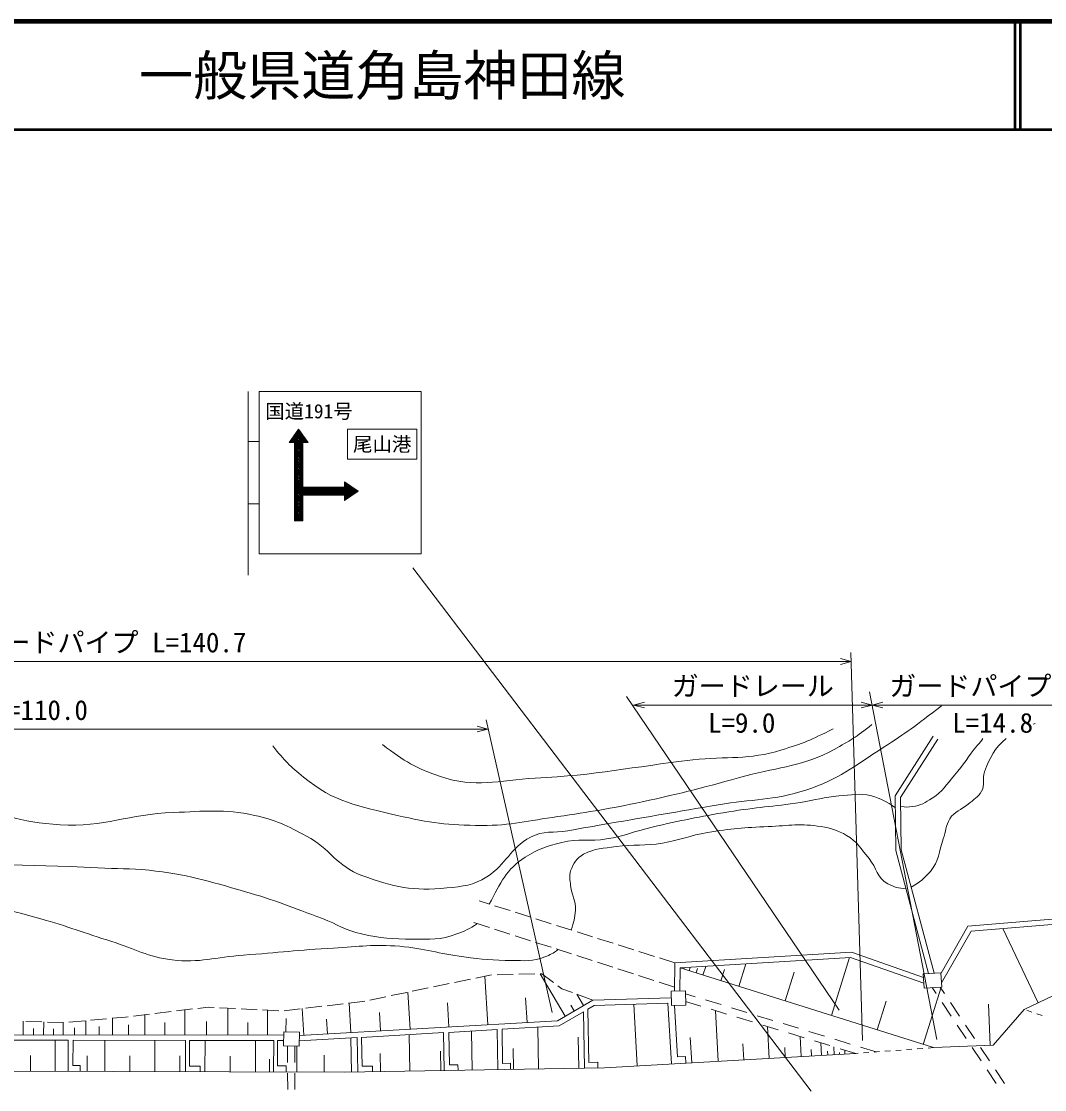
# Model space of a CAD drawing. Units: millimetres, scale not verified. Extents: x 40000 to 680000, y 20000 to 380000.
# Drawn here: x 205839 to 300513, y 281169 to 380000 of the extents above; entities that cross this region are included whole.
import ezdxf
from ezdxf.enums import TextEntityAlignment as Align

# ---------------------------------------------------------------- set-up
doc = ezdxf.new("R2010")
doc.units = ezdxf.units.MM
doc.header["$LTSCALE"] = 1000
doc.linetypes.add('CHAIN', pattern=[18.5, 12, -1.5, 3.5, -1.5])
for name, color, linetype, lineweight in [('M-BGD', 7, 'Continuous', 13), ('M-BMK', 2, 'CHAIN', 13), ('M-STR-HTXT', 7, 'Continuous', 13), ('M-STR-STRC', 7, 'Continuous', 13), ('M-TTL', 2, 'Continuous', 140), ('M-TTL-LINE', 7, 'Continuous', 50)]:
    doc.layers.add(name, color=color, linetype=linetype, lineweight=lineweight)
doc.layers.add('M-BMK-HTXT', color=7, linetype='Continuous')
doc.layers.add('M-TTL-TXT', color=7, linetype='Continuous')
doc.styles.add('ＭＳ ゴシック', font='')
doc.styles.get('ＭＳ ゴシック').set_extended_font_data('MS Gothic')

msp = doc.modelspace()

# ---------------------------------------------------------------- hatches: boundary and pattern name
at = {"layer": 'M-STR-STRC', "lineweight": 25}
h = msp.add_hatch(dxfattribs=at)
h.set_pattern_fill('USER', color=256, style=0, pattern_type=2)
h.set_pattern_definition([(135, (231866, 333787), (-141.4214, -141.4214), []), (135, (231866, 333646), (-141.4214, -141.4214), [])])
h.paths.add_polyline_path([(231866, 333787), (231866, 336162), (235741, 336162), (235741, 335662), (236991, 336537), (235741, 337412), (235741, 336912), (231866, 336912), (231866, 341037), (232366, 341037), (231491, 342287), (230616, 341037), (231116, 341037), (231116, 333787)])

# ---------------------------------------------------------------- linework, layer by layer
at = {"layer": 'M-BGD'}
for p, q in [((290637, 313604), (287190, 308202)), ((287190, 308202), (287241, 303366)), ((287241, 303366), (290292, 291947)), ((249148, 298330), (248194, 298633)), ((332292, 299017), (293715, 295825)), ((251055, 297727), (249625, 298179)), ((252962, 297123), (251532, 297576)), ((249136, 296176), (247708, 296635)), ((254868, 296519), (253438, 296972)), ((251040, 295563), (249612, 296022)), ((256775, 295915), (255345, 296368)), ((258682, 295312), (257252, 295764)), ((293715, 295825), (290979, 291044)), ((299919, 289212), (296647, 296068)), ((252943, 294950), (251516, 295409)), ((254847, 294337), (253419, 294796)), ((260588, 294708), (259158, 295161)), ((262495, 294104), (261065, 294557)), ((256751, 293724), (255323, 294184)), ((258655, 293111), (257227, 293571)), ((264402, 293500), (262972, 293953)), ((260558, 292498), (259131, 292958)), ((266309, 292897), (264879, 293349)), ((282560, 293385), (266800, 292426)), ((268901, 291765), (269154, 292569)), ((272221, 290720), (272874, 292795)), ((280788, 288026), (282472, 293380)), ((289328, 291008), (282560, 293385)), ((249325, 291790), (247882, 291490)), ((248989, 287177), (248731, 291667)), ((249351, 291791), (249325, 291790)), ((251351, 291835), (249851, 291802)), ((253350, 291879), (251851, 291846)), ((256155, 287962), (253848, 291890)), ((254007, 291893), (253850, 291890)), ((255082, 291087), (254007, 291893)), ((262462, 291885), (261034, 292345)), ((264366, 291272), (262938, 291732)), ((266800, 292426), (266763, 290291)), ((266800, 292426), (290229, 285056)), ((267138, 292320), (267187, 292475)), ((267615, 292170), (267713, 292481)), ((268258, 291967), (268384, 292369)), ((270561, 291243), (270887, 292280)), ((276504, 289373), (277347, 292050)), ((243476, 290575), (242008, 290270)), ((245435, 290982), (243966, 290677)), ((247393, 291389), (245924, 291084)), ((255859, 290504), (255482, 290787)), ((266270, 290659), (264842, 291119)), ((289275, 285356), (290944, 290660)), ((290472, 290053), (290099, 290610)), ((291251, 290053), (290848, 290655)), ((298618, 288591), (303890, 291107)), ((239560, 289761), (238091, 289456)), ((241518, 290168), (240050, 289863)), ((241806, 286764), (241609, 290187)), ((252628, 287387), (252497, 289661)), ((256824, 290149), (255859, 290504)), ((257838, 288950), (257220, 290002)), ((258700, 289457), (257293, 289976)), ((268180, 289762), (267277, 290037)), ((221676, 288630), (220187, 288450)), ((223139, 288806), (222173, 288690)), ((223665, 288779), (223139, 288806)), ((225662, 288673), (224164, 288752)), ((224945, 286223), (224947, 288711)), ((227659, 288567), (226161, 288646)), ((231644, 288646), (230154, 288472)), ((231969, 286197), (231826, 288667)), ((233631, 288877), (232141, 288704)), ((235618, 289109), (234128, 288935)), ((237441, 289321), (236114, 289166)), ((236329, 286448), (236172, 289173)), ((237602, 289354), (237441, 289321)), ((245398, 286970), (245269, 289215)), ((256996, 288456), (256688, 288982)), ((258843, 288961), (258252, 288613)), ((258338, 283687), (258252, 288613)), ((265662, 289158), (258843, 288961)), ((262822, 283370), (262499, 289067)), ((265980, 283549), (265662, 289158)), ((266540, 284202), (266271, 288945)), ((268691, 288892), (267295, 289317)), ((270571, 289033), (269136, 289470)), ((271082, 288162), (269647, 288600)), ((272962, 288303), (271528, 288741)), ((285031, 286691), (285866, 289343)), ((291862, 287975), (291028, 289222)), ((292641, 287975), (291807, 289222)), ((295480, 285284), (295315, 289079)), ((295741, 285295), (298618, 288591)), ((213729, 287720), (212235, 287583)), ((215474, 287880), (214227, 287766)), ((214272, 286233), (214274, 287770)), ((215719, 287910), (215474, 287880)), ((217705, 288150), (216216, 287970)), ((217258, 286230), (217259, 288096)), ((219691, 288390), (218201, 288210)), ((220965, 286227), (220967, 288544)), ((229656, 288461), (228158, 288540)), ((228618, 286220), (228620, 288516)), ((230306, 286513), (230336, 287749)), ((234149, 286322), (234070, 287685)), ((239067, 286606), (238969, 288317)), ((257840, 288371), (255602, 287057)), ((257931, 283166), (257840, 288371)), ((270314, 283795), (270049, 288478)), ((273473, 287433), (272039, 287871)), ((275354, 287574), (273919, 288012)), ((299332, 288342), (298860, 288507)), ((300277, 288014), (299804, 288178)), ((205993, 286240), (205994, 287495)), ((207746, 287437), (206247, 287487)), ((206947, 286239), (206948, 286836)), ((207902, 286238), (207903, 287431)), ((209745, 287370), (208246, 287420)), ((208809, 286237), (208810, 286805)), ((209717, 286237), (209717, 287371)), ((211737, 287538), (210243, 287401)), ((210764, 286236), (210765, 286891)), ((211812, 286235), (211813, 287545)), ((213042, 286234), (213043, 287003)), ((215765, 286231), (215766, 287164)), ((219112, 286228), (219113, 287387)), ((222955, 286225), (222956, 287469)), ((226781, 286222), (226782, 287370)), ((249862, 286727), (245395, 286469)), ((249926, 283026), (249862, 286727)), ((255602, 287057), (250309, 286752)), ((250364, 283594), (250309, 286752)), ((253698, 283092), (253631, 286944)), ((275865, 286704), (274430, 287142)), ((275030, 284062), (274863, 287010)), ((277745, 286845), (276310, 287283)), ((293252, 285897), (292418, 287144)), ((294031, 285897), (293197, 287144)), ((210177, 285736), (198894, 285746)), ((208963, 282874), (208973, 285737)), ((210167, 282869), (210177, 285736)), ((210615, 283400), (210623, 285736)), ((221025, 285727), (210623, 285736)), ((213565, 282857), (213575, 285733)), ((218186, 282841), (218196, 285729)), ((221014, 282831), (221025, 285727)), ((221390, 283350), (221398, 285726)), ((229186, 285720), (221398, 285726)), ((222827, 282824), (222837, 285725)), ((227488, 282808), (227499, 285721)), ((229176, 282802), (229186, 285720)), ((229541, 283370), (229549, 285719)), ((230117, 285719), (229549, 285719)), ((236900, 285980), (231556, 285672)), ((236370, 282789), (236314, 285946)), ((236955, 282800), (236900, 285980)), ((244901, 286441), (237322, 286004)), ((237369, 283331), (237322, 286004)), ((241767, 282884), (241708, 286257)), ((244962, 282939), (244901, 286441)), ((245447, 283452), (245395, 286469)), ((247535, 282984), (247472, 286589)), ((257405, 283156), (257355, 286009)), ((267864, 283656), (267731, 285997)), ((278256, 285975), (276821, 286412)), ((277998, 284231), (277893, 286086)), ((280136, 286116), (278701, 286553)), ((280647, 285246), (279213, 285683)), ((282527, 285387), (281093, 285824)), ((230460, 285188), (230470, 283688)), ((231129, 285192), (231138, 283692)), ((231318, 282794), (231326, 285188)), ((244651, 282934), (244620, 284736)), ((251386, 283051), (251352, 284977)), ((272672, 283929), (272588, 285402)), ((276514, 284146), (276461, 285074)), ((278932, 284283), (278899, 284867)), ((279866, 284336), (279800, 285504)), ((280454, 284370), (280433, 284737)), ((281042, 284403), (281000, 285138)), ((283039, 284516), (281604, 284954)), ((282040, 284460), (282019, 284827)), ((284919, 284657), (283484, 285095)), ((285243, 284682), (284744, 284644)), ((286240, 284756), (285741, 284719)), ((287237, 284831), (286739, 284794)), ((288234, 284906), (287736, 284869)), ((289232, 284981), (288733, 284943)), ((290229, 285056), (289730, 285018)), ((290229, 285056), (295741, 285295)), ((294642, 283820), (293808, 285066)), ((295422, 283820), (294587, 285066)), ((206672, 282882), (206677, 284314)), ((211919, 282863), (211924, 284301)), ((215875, 282849), (215880, 284293)), ((220507, 282833), (220512, 284283)), ((225158, 282816), (225163, 284273)), ((228794, 282803), (228798, 284000)), ((233844, 282785), (233849, 284364)), ((239068, 282836), (239039, 284523)), ((259167, 283701), (258338, 283687)), ((259176, 283187), (259167, 283701)), ((259790, 283198), (283039, 284516)), ((267290, 284244), (266540, 284202)), ((267325, 283625), (267290, 284244)), ((281541, 284431), (281531, 284615)), ((283248, 284532), (283039, 284516)), ((284246, 284607), (283747, 284569)), ((201908, 282899), (235762, 282779)), ((211287, 283398), (210615, 283400)), ((211285, 282865), (211287, 283398)), ((222373, 283346), (221390, 283350)), ((222371, 282826), (222373, 283346)), ((230338, 283367), (229541, 283370)), ((230336, 282798), (230338, 283367)), ((230476, 282688), (230485, 281188)), ((231144, 282692), (231154, 281192)), ((235762, 282779), (259790, 283198)), ((238319, 283347), (237369, 283331)), ((238328, 282823), (238319, 283347)), ((246228, 283465), (245447, 283452)), ((246237, 282962), (246228, 283465)), ((251092, 283607), (250364, 283594)), ((251102, 283046), (251092, 283607)), ((296033, 281742), (295199, 282989)), ((296812, 281742), (295978, 282989))]:
    msp.add_line(p, q, dxfattribs=at)
for points in [[(290215, 313873), (286688, 308345), (286742, 303298), (289782, 291917)], [(406130, 310743), (400291, 306915), (382488, 305324), (377868, 302517), (374754, 299798), (373551, 295988), (367923, 295290), (364355, 296759), (353146, 295127), (347837, 297844), (333053, 296575), (332738, 299555), (293411, 296302), (290926, 291957)], [(289296, 291549), (282630, 293890), (266309, 292897), (266263, 290279)], [(265961, 289667), (258700, 289457), (255453, 287549), (231568, 286174)], [(230129, 286219), (170326, 286271), (144450, 288577)]]:
    msp.add_lwpolyline(points, dxfattribs=at)
for points in [[(289276, 291887), (290924, 291984), (291002, 290664), (289354, 290567)], [(265946, 290271), (267271, 290304), (267303, 288970), (265978, 288938)], [(230136, 286517), (231576, 286482), (231545, 285182), (230105, 285217)]]:
    msp.add_lwpolyline(points, close=True, dxfattribs=at)
for points, knots in [([(192941, 312051), (196106, 309996), (197245, 309307), (200252, 308068), (203673, 306659), (205723, 305901), (209417, 305668), (213524, 305408), (215777, 306686), (219891, 306814), (222832, 306905), (224544, 307165), (227419, 306541), (229391, 306113), (230444, 305589), (232220, 304631), (234385, 303464), (235041, 301829), (237348, 300976), (240257, 299901), (242119, 299520), (245204, 299831), (246701, 299981), (247651, 300049), (248914, 300867), (250699, 302024), (251075, 303518), (252951, 304522), (254152, 305166), (255045, 304889), (256387, 305122), (257858, 305379), (258681, 305523), (260152, 305777), (264114, 306463), (266334, 306847), (270299, 307523), (273472, 308063), (275363, 307899), (278427, 308887), (281459, 309864), (282896, 311089), (285574, 312815), (287756, 314220), (288509, 314772), (290975, 316688)], [0, 0, 0, 0, 1, 1, 1, 2, 2, 2, 3, 3, 3, 4, 4, 4, 5, 5, 5, 6, 6, 6, 7, 7, 7, 8, 8, 8, 9, 9, 9, 10, 10, 10, 11, 11, 11, 12, 12, 12, 13, 13, 13, 14, 14, 14, 15, 15, 15, 15]), ([(284537, 314942), (283075, 313778), (282475, 313437), (281046, 312651), (278122, 311043), (276083, 311072), (272863, 310196), (269133, 309181), (267043, 308599), (263261, 307796), (260235, 307152), (258522, 306874), (255460, 306432), (252721, 306036), (251190, 305603), (248423, 305613), (245354, 305624), (243608, 305838), (240621, 306541), (237058, 307379), (234758, 307742), (231947, 310087), (230733, 311101), (230171, 311579), (229111, 312978)], [0, 0, 0, 0, 1, 1, 1, 2, 2, 2, 3, 3, 3, 4, 4, 4, 5, 5, 5, 6, 6, 6, 7, 7, 7, 8, 8, 8, 8]), ([(239258, 313087), (241316, 311511), (242346, 310909), (244604, 310141), (247852, 309037), (249960, 309801), (253387, 309978), (259107, 310273), (262262, 311018), (267953, 311669), (271170, 312037), (273097, 311639), (276191, 312596), (278107, 313190), (278894, 313494), (280937, 314560)], [0, 0, 0, 0, 1, 1, 1, 2, 2, 2, 3, 3, 3, 4, 4, 4, 5, 5, 5, 5]), ([(294810, 313639), (294658, 313460), (294495, 313265), (294302, 313033), (293430, 311979), (293075, 311280), (292175, 310250), (291411, 309377), (291085, 308738), (290102, 308123), (289454, 307718), (289060, 307453), (288301, 307359), (287874, 307306), (287674, 307298), (287199, 307357)], [0, 0, 0, 0, 1, 1, 1, 2, 2, 2, 3, 3, 3, 4, 4, 4, 5, 5, 5, 5]), ([(288166, 299904), (289001, 300396), (289363, 300672), (289938, 301358), (290749, 302325), (290715, 303170), (291138, 304359), (291394, 305076), (291346, 305561), (291738, 306213), (292176, 306940), (292793, 307016), (293430, 307577), (293938, 308026), (294349, 308188), (294684, 308778), (295036, 309396), (294710, 309911), (294957, 310578), (295455, 311921), (295883, 312770), (296940, 313639)], [0, 0, 0, 0, 1, 1, 1, 2, 2, 2, 3, 3, 3, 4, 4, 4, 5, 5, 5, 6, 6, 6, 7, 7, 7, 7]), ([(156881, 312869), (156996, 311553), (157012, 311141), (156990, 310032), (156961, 308531), (157032, 307637), (156554, 306213), (156168, 305065), (155312, 304751), (154808, 303649), (154242, 302412), (154095, 301644), (153772, 300322), (153515, 299270), (153112, 298663), (153281, 297594), (153434, 296623), (153791, 296055), (154535, 295412), (155341, 294715), (156049, 294661), (157099, 294484), (158431, 294261), (159209, 294615), (160536, 294866), (163338, 295397), (164744, 296338), (167519, 296994), (171407, 297913), (173594, 298454), (177557, 298958), (182259, 299555), (184928, 299769), (189668, 299722), (193411, 299684), (195523, 299517), (199215, 298903), (202514, 298355), (204340, 297890), (207562, 296994), (210191, 296263), (211612, 295679), (214217, 294866), (216386, 294190), (217526, 293441), (219782, 293175), (222348, 292873), (223806, 293424), (226383, 293612), (229644, 293848), (231464, 294089), (234730, 294266), (237113, 294396), (238461, 294636), (240840, 294430), (243185, 294227), (244450, 293739), (246786, 293448), (248503, 293234), (249474, 293136), (251205, 293121), (252405, 293110), (253150, 292990), (254260, 293448), (254775, 293661), (255009, 293763), (255519, 294121)], [0, 0, 0, 0, 1, 1, 1, 2, 2, 2, 3, 3, 3, 4, 4, 4, 5, 5, 5, 6, 6, 6, 7, 7, 7, 8, 8, 8, 9, 9, 9, 10, 10, 10, 11, 11, 11, 12, 12, 12, 13, 13, 13, 14, 14, 14, 15, 15, 15, 16, 16, 16, 17, 17, 17, 18, 18, 18, 19, 19, 19, 20, 20, 20, 21, 21, 21, 22, 22, 22, 22]), ([(248045, 296527), (247251, 296019), (246911, 295873), (246131, 295575), (244627, 295002), (243649, 295079), (242040, 295084), (240176, 295090), (239117, 295188), (237294, 295575), (235815, 295889), (235110, 296468), (233693, 296994), (230900, 298029), (229357, 298688), (226492, 299503), (223091, 300472), (221171, 301096), (217654, 301467), (215809, 301662), (214761, 301581), (212908, 301686), (205869, 302082), (201842, 301732), (194905, 302995), (189194, 304034), (186202, 305502), (180667, 307250), (178996, 307778), (178150, 308455), (176411, 308668), (174190, 308941), (172889, 309153), (170683, 308778), (168956, 308483), (167920, 308278), (166428, 307359), (164818, 306368), (164106, 305534), (162718, 304250), (161922, 303512), (161811, 302648), (160809, 302231), (160317, 302026), (159865, 301848), (159445, 302177), (158928, 302580), (159070, 303157), (159063, 303813), (159048, 305299), (159365, 306112), (159609, 307577), (159959, 309680), (160131, 310374), (160700, 312924)], [0, 0, 0, 0, 1, 1, 1, 2, 2, 2, 3, 3, 3, 4, 4, 4, 5, 5, 5, 6, 6, 6, 7, 7, 7, 8, 8, 8, 9, 9, 9, 10, 10, 10, 11, 11, 11, 12, 12, 12, 13, 13, 13, 14, 14, 14, 15, 15, 15, 16, 16, 16, 17, 17, 17, 18, 18, 18, 18]), ([(286700, 307251), (285827, 307847), (285414, 308089), (284483, 308341), (283352, 308648), (282652, 308417), (281482, 308341), (280080, 308250), (279326, 307947), (277936, 307741), (275343, 307356), (273868, 307294), (271281, 306868), (268493, 306409), (266942, 306083), (264189, 305450), (262537, 305070), (261664, 304613), (259988, 304359), (258382, 304115), (257417, 304428), (255842, 304031), (254460, 303684), (253659, 303436), (252460, 302667), (250662, 301517), (250212, 300358), (249128, 298337)], [0, 0, 0, 0, 1, 1, 1, 2, 2, 2, 3, 3, 3, 4, 4, 4, 5, 5, 5, 6, 6, 6, 7, 7, 7, 8, 8, 8, 9, 9, 9, 9]), ([(256692, 295942), (256966, 296700), (257059, 297032), (257097, 297758), (257144, 298667), (256761, 299143), (256660, 300049), (256601, 300578), (256489, 300908), (256660, 301413), (256904, 302131), (257194, 302577), (257860, 302940), (258917, 303517), (259669, 303476), (260861, 303649), (262532, 303892), (263506, 303693), (265171, 303977), (266811, 304256), (267676, 304680), (269317, 304959), (271491, 305328), (272733, 305407), (274936, 305504), (276852, 305589), (277954, 305821), (279846, 305504), (280803, 305344), (281352, 305173), (282191, 304686), (283195, 304104), (283517, 303445), (284264, 302558), (285001, 301685), (284997, 300739), (286010, 300213), (286614, 299899), (286984, 299800), (287689, 299751)], [0, 0, 0, 0, 1, 1, 1, 2, 2, 2, 3, 3, 3, 4, 4, 4, 5, 5, 5, 6, 6, 6, 7, 7, 7, 8, 8, 8, 9, 9, 9, 10, 10, 10, 11, 11, 11, 12, 12, 12, 13, 13, 13, 13])]:
    msp.add_open_spline(points, degree=3, knots=knots, dxfattribs=at)
msp.add_open_spline([(299454, 314989), (299517, 315009), (299582, 315030), (299649, 315051)], degree=3, dxfattribs=at)
at = {"layer": 'M-BMK'}
msp.add_arc((220169, 1934231), 1658638, 265.08369, 278.6645, dxfattribs=at)
at = {"layer": 'M-STR-HTXT'}
for p, q in [((283664, 285711), (282589, 321616)), ((145710, 320777), (282624, 320777)), ((282624, 320777), (281624, 321041)), ((282624, 320777), (281624, 320514)), ((281514, 288506), (261841, 317531)), ((290544, 285818), (284309, 317961)), ((262477, 316744), (263477, 317007)), ((284545, 316744), (262477, 316744)), ((262477, 316744), (263477, 316481)), ((284545, 316744), (283545, 317007)), ((284545, 316744), (283545, 316481)), ((284545, 316744), (285545, 317007)), ((284545, 316744), (302742, 316744)), ((284545, 316744), (285545, 316481)), ((254961, 288291), (248833, 315381)), ((150014, 314519), (249001, 314519)), ((249001, 314519), (248001, 314782)), ((249001, 314519), (248001, 314256))]:
    msp.add_line(p, q, dxfattribs=at)
at = {"layer": 'M-STR-STRC'}
for p, q in [((226836, 345752), (226836, 328752)), ((227836, 345752), (227836, 330752)), ((227836, 345752), (242836, 345752)), ((242836, 345752), (242836, 330752)), ((230616, 341037), (231491, 342287)), ((231491, 342287), (232366, 341037)), ((226836, 341127), (227836, 341127)), ((231116, 341037), (230616, 341037)), ((231116, 341037), (231116, 333787)), ((231866, 341037), (231866, 336912)), ((232366, 341037), (231866, 341037)), ((235741, 336912), (235741, 337412)), ((235741, 337412), (236991, 336537)), ((231866, 336912), (235741, 336912)), ((231866, 336162), (231866, 333787)), ((231866, 336162), (235741, 336162)), ((236991, 336537), (235741, 335662)), ((235741, 335662), (235741, 336162)), ((226836, 335377), (227836, 335377)), ((231116, 333787), (231866, 333787)), ((227836, 330752), (242836, 330752)), ((278910, 281021), (242056, 329441))]:
    msp.add_line(p, q, dxfattribs=at)
msp.add_lwpolyline([(236025, 339485), (242425, 339485), (242425, 342285), (236025, 342285)], close=True, dxfattribs=at)
at = {"layer": 'M-TTL'}
msp.add_line((680000, 380000), (40000, 380000), dxfattribs=at)
at = {"layer": 'M-TTL-LINE'}
for p, q in [((297750, 380000), (297750, 370000)), ((298250, 380000), (298250, 370000)), ((40000, 370000), (680000, 370000))]:
    msp.add_line(p, q, dxfattribs=at)

# ---------------------------------------------------------------- texts
at = {"layer": 'M-BMK-HTXT', "style": 'ＭＳ ゴシック'}
msp.add_text('国道191号', height=1320, dxfattribs=at).set_placement((232449, 342878), align=Align.BOTTOM_CENTER)
at = {"layer": 'M-STR-HTXT', "style": 'ＭＳ ゴシック'}
for s, p in [('ガードパイプ L=140.7', (214167, 321077)), ('ガードレール', (273511, 317044)), ('ガードパイプ', (293643, 317044)), ('砂防フェンス L=110.0', (199507, 314819)), ('L=9.0', (272484, 313639)), ('L=14.8', (295704, 313639))]:
    msp.add_text(s, height=1833, dxfattribs=at).set_placement(p, align=Align.BOTTOM_CENTER)
at = {"layer": 'M-STR-STRC', "style": 'ＭＳ ゴシック'}
msp.add_text('尾山港', height=1320, dxfattribs=at).set_placement((239225, 340885), align=Align.MIDDLE_CENTER)
at = {"layer": 'M-TTL-TXT', "style": 'ＭＳ ゴシック'}
msp.add_text('一般県道角島神田線', height=3666, dxfattribs=at).set_placement((216734, 375000), align=Align.MIDDLE_LEFT)

doc.saveas('drawing.dxf')
